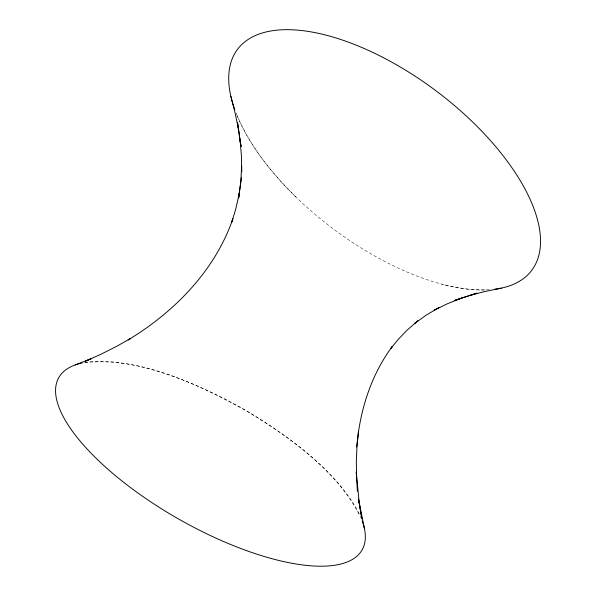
<?xml version="1.0" encoding="UTF-8"?>
<svg xmlns="http://www.w3.org/2000/svg" width="596" height="596" viewBox="0 0 596 596"><rect width="100%" height="100%" fill="white"/><g stroke="black" fill="none" stroke-linecap="round" stroke-linejoin="round"><path stroke-width="0.45" stroke-dasharray="2.98 2.23" d="M84.848 362.554C142.519 356.952 198.043 384.502 247.318 411.359C291.25 438.567 337.165 470.058 360.759 517.581M489.145 289.701C473.231 290.744 457.348 288.114 441.964 284.217M295.579 196.68C271.269 172.49 248.867 145.148 236.143 112.972M484.883 289.969A183.978 86.047 36.9 0 1 236.016 112.949M84.759 362.472A174.412 63.794 29.6 0 1 237.819 405.943A174.412 63.794 29.6 0 1 359.783 515.093"/><path stroke-width="0.89" d="M356.699 446.925L358.516 431.348L357.041 445.488L356.356 460.179L356.46 475.437M358.516 431.348L358.42 432.234C362.942 401.577 373.662 371.472 392.287 346.492L390.708 348.63L398.389 339.213L406.815 330.43L417.803 320.819L414.585 323.509L426.267 315.12L439.006 307.573L434.089 310.248L447.38 303.774L461.677 298.082L476.986 293.143L454.696 300.377L461.677 298.082M75.252 364.908L91.114 358.755L85.645 361.101L101.506 353.972L116.563 346.373L130.807 338.327L128.14 339.936C174.442 311.924 214.851 270.785 232.857 218.896L231.799 222.003L235.733 209.166L239.234 193.506L238.624 197.85L240.747 182.212L241.656 166.105L241.678 171.737L241.402 155.712L240.002 139.24L240.97 146.43L237.491 122.307L240.97 146.43M238.624 197.85L241.484 177.362M469.298 295.594L484.839 291.526L501.281 288.136M230.883 96.44L235.256 113.501L238.631 130.166M364.305 527.996L358.457 499.075L361.869 518.796L359.209 502.763L356.274 472.129L357.369 491.238M234.802 109.694A183.978 86.047 36.9 0 1 317.139 33.048A183.978 86.047 36.9 0 1 511.994 167.826A183.978 86.047 36.9 0 1 494.442 289.276M362.226 521.001A174.412 63.794 29.6 0 1 180.074 519.854A174.412 63.794 29.6 0 1 82.241 362.957"/></g></svg>
